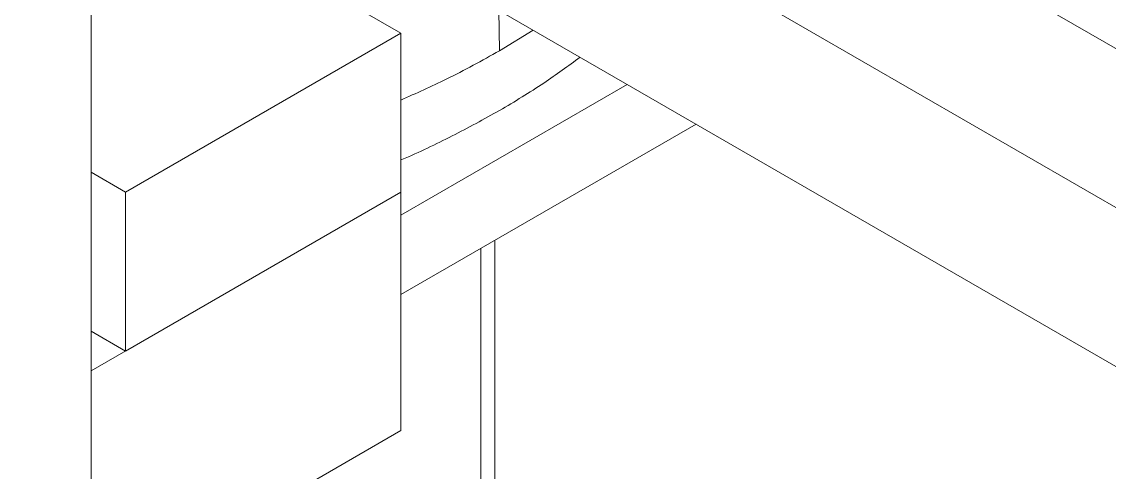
# Model space of a CAD drawing. Header units: millimetres. Extents: x 169 to 14583, y -399 to 10804.
# Drawn here: x 2084.2 to 2307.7, y 7415.4 to 7508 of the extents above; entities that cross this region are included whole.
import ezdxf

# ---------------------------------------------------------------- set-up
doc = ezdxf.new("R2010")
doc.units = ezdxf.units.MM
doc.header["$LTSCALE"] = 35

msp = doc.modelspace()

# ---------------------------------------------------------------- linework, layer by layer
at = {"color": 7, "linetype": 'Continuous', "lineweight": 18}
for p, q in [((2098.446, 7624.066), (2714.336, 7268.52)), ((2070.162, 7607.738), (2714.336, 7235.864)), ((2070.162, 7575.076), (2714.336, 7203.202)), ((2098.446, 7306.11), (2098.446, 7558.748)), ((2162.086, 7505.656), (2098.446, 7542.394)), ((2182.242, 7510.373), (2182.367, 7502.054)), ((2105.517, 7473), (2162.086, 7505.656)), ((2162.086, 7505.656), (2162.086, 7472.994)), ((2189.296, 7506.301), (2182.367, 7502.054)), ((2162.086, 7468.268), (2208.632, 7495.139)), ((2162.086, 7451.937), (2222.776, 7486.973)), ((2098.446, 7477.082), (2105.517, 7473)), ((2098.446, 7436.256), (2162.086, 7472.994)), ((2105.517, 7473), (2105.517, 7440.338)), ((2105.517, 7440.338), (2162.086, 7472.994)), ((2162.086, 7472.994), (2162.086, 7424.002)), ((2181.434, 7352.979), (2181.434, 7463.107)), ((2178.505, 7351.288), (2178.505, 7461.416)), ((2098.446, 7444.42), (2105.517, 7440.338)), ((2098.446, 7387.264), (2162.086, 7424.002))]:
    msp.add_line(p, q, dxfattribs=at)
for points, knots in [([(2182.367, 7502.054), (2178.787, 7500.056), (2172.348, 7496.463), (2165.242, 7493.319), (2162.086, 7491.922)], [0, 0, 0, 0, 0.5558596, 1, 1, 1, 1]), ([(2198.942, 7500.733), (2196.49, 7498.945), (2191.279, 7495.147), (2182.473, 7489.74), (2172.692, 7484.519), (2165.854, 7481.149), (2162.156, 7479.643), (2162.086, 7479.615)], [0, 0, 0, 0, 0.2274394, 0.4833871, 0.7393394, 0.995005, 1, 1, 1, 1])]:
    msp.add_open_spline(points, degree=3, knots=knots, dxfattribs=at)

doc.saveas('drawing.dxf')
